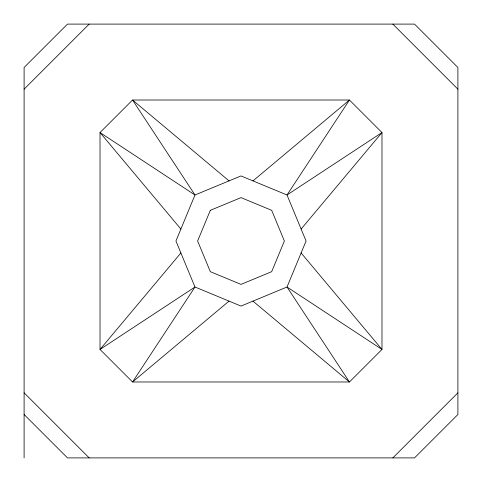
<?xml version="1.0" encoding="UTF-8"?>
<svg xmlns="http://www.w3.org/2000/svg" width="482" height="482" viewBox="0 0 482 482"><rect width="100%" height="100%" fill="white"/><g stroke="black" fill="none" stroke-linecap="round" stroke-linejoin="round"><path stroke-width="0.72" d="M180.883 252.96L100.015 349.45L132.55 381.985L349.45 381.985L381.985 349.45L381.985 132.55L349.45 100.015L132.55 100.015L100.015 132.55L100.015 349.45L194.987 287.013L241 306.07L287.013 287.013L306.07 241L287.013 194.987L241 175.93L194.987 194.987L175.93 241L194.987 287.013L132.55 381.985L229.04 301.117M301.117 229.04L381.985 132.55L287.013 194.987L349.45 100.015L252.96 180.883M24.1 89.17L89.17 24.1M392.83 457.9L457.9 392.83M229.04 180.883L132.55 100.015L194.987 194.987L100.015 132.55L180.883 229.04M252.96 301.117L349.45 381.985L287.013 287.013L381.985 349.45L301.117 252.96M392.83 24.1L457.9 89.17M24.1 392.83L89.17 457.9M24.1 414.52L67.48 457.9L414.52 457.9L457.9 414.52L457.9 67.48L414.52 24.1L67.48 24.1L24.1 67.48L24.1 457.9M210.327 210.327L197.62 241L210.327 271.673L241 284.38L271.673 271.673L284.38 241L271.673 210.327L241 197.62L210.327 210.327"/></g></svg>
